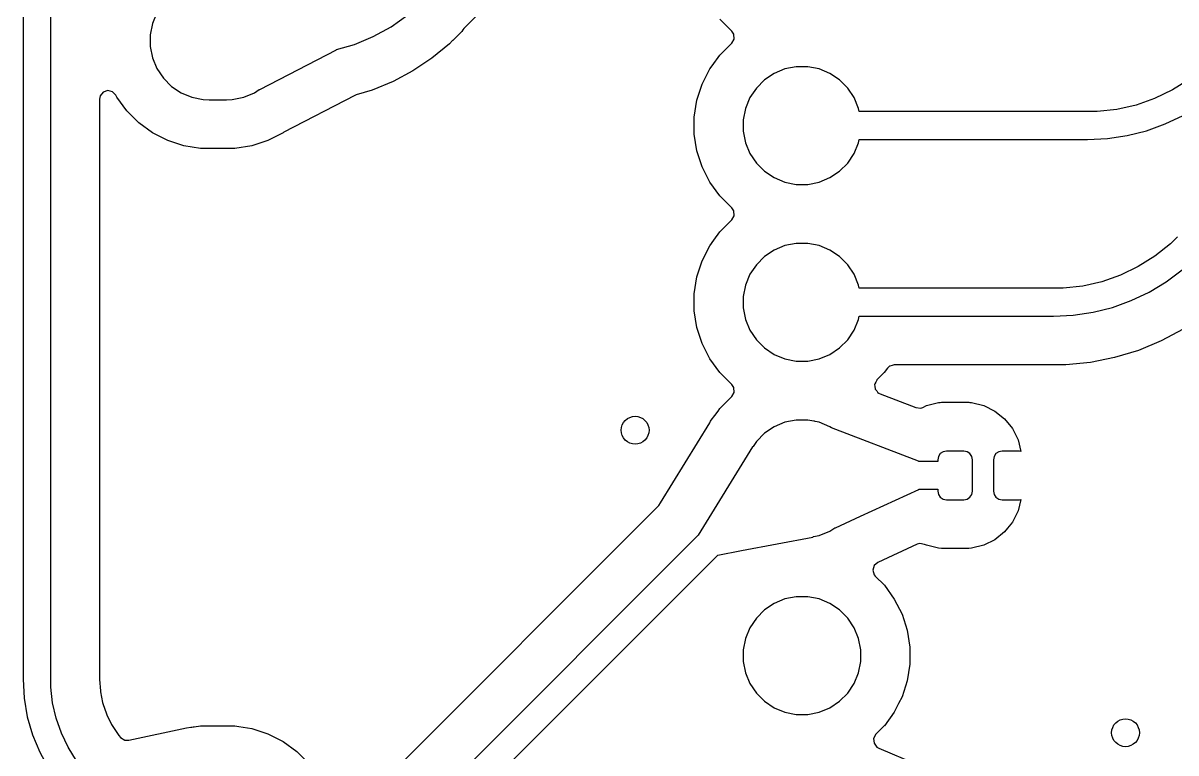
# Model space of a CAD drawing. Extents: x 86.9 to 125.9, y -129.9 to -70.9.
# Drawn here: x 87.6 to 104.18, y -97.34 to -86.85 of the extents above; entities that cross this region are included whole.
import ezdxf

# ---------------------------------------------------------------- set-up
doc = ezdxf.new("R2010")
doc.units = 0
doc.layers.add('BLACK', color=7, linetype='CONTINUOUS')

msp = doc.modelspace()

# ---------------------------------------------------------------- linework, layer by layer
at = {"layer": 'BLACK', "linetype": 'Continuous'}
for p, q in [((87.601, -81.989949), (87.601, -96.280757)), ((88.001, -96.280761), (88.001, -81.989949)), ((94.535305, -86.327847), (93.939068, -86.924083)), ((89.462601, -86.853258), (89.430093, -87.016685)), ((89.526367, -86.699313), (89.462601, -86.853258)), ((92.891848, -86.899282), (93.130928, -86.729635)), ((97.711685, -86.883423), (97.618345, -86.790083)), ((89.430093, -87.016685), (89.430093, -87.183315)), ((92.635277, -87.041093), (92.891848, -86.899282)), ((93.907571, -86.966928), (93.836517, -87.037982)), ((93.90758, -86.966915), (93.907571, -86.966928)), ((93.90759, -86.966905), (93.90758, -86.966915)), ((93.92367, -86.942838), (93.90759, -86.966905)), ((93.923844, -86.942579), (93.92367, -86.942838)), ((93.939068, -86.924083), (93.923844, -86.942579)), ((97.790581, -86.962319), (97.711685, -86.883423)), ((97.819082, -87.006666), (97.790581, -86.962319)), ((97.824066, -87.076358), (97.819082, -87.006666)), ((89.430093, -87.183315), (89.462601, -87.346742)), ((92.109365, -87.226777), (92.364441, -87.153285)), ((92.364441, -87.153285), (92.635277, -87.041093)), ((93.729713, -87.144746), (93.477967, -87.351362)), ((93.777496, -87.096959), (93.729713, -87.144746)), ((93.777947, -87.096552), (93.777496, -87.096959)), ((93.836517, -87.037982), (93.777947, -87.096552)), ((97.618344, -87.309918), (97.790581, -87.137681)), ((97.790581, -87.137681), (97.824066, -87.076358)), ((89.462601, -87.346742), (89.526367, -87.500687)), ((91.006526, -87.802433), (92.10698, -87.229619)), ((92.10698, -87.229619), (92.109365, -87.226777)), ((97.507069, -87.463076), (97.61834, -87.309923)), ((97.61834, -87.309923), (97.618344, -87.309918)), ((89.526367, -87.500687), (89.618941, -87.639234)), ((93.477967, -87.351362), (93.20718, -87.532308)), ((97.364096, -87.724815), (97.474894, -87.507361)), ((97.474894, -87.507361), (97.507069, -87.463076)), ((98.554258, -87.506601), (98.400313, -87.570367)), ((98.717685, -87.474093), (98.554258, -87.506601)), ((98.884315, -87.474093), (98.717685, -87.474093)), ((99.047742, -87.506601), (98.884315, -87.474093)), ((99.201687, -87.570367), (99.047742, -87.506601)), ((89.618941, -87.639234), (89.736766, -87.757059)), ((93.20718, -87.532308), (92.919961, -87.685839)), ((98.261766, -87.662941), (98.143941, -87.780766)), ((98.400313, -87.570367), (98.261766, -87.662941)), ((99.340234, -87.662941), (99.201687, -87.570367)), ((99.458059, -87.780766), (99.340234, -87.662941)), ((104.365014, -87.658305), (104.125283, -87.808938)), ((88.754056, -87.840286), (88.710603, -87.895)), ((88.820191, -87.817749), (88.754056, -87.840286)), ((88.888011, -87.834545), (88.820191, -87.817749)), ((88.935985, -87.885341), (88.888011, -87.834545)), ((89.736766, -87.757059), (89.875313, -87.849633)), ((90.926687, -87.849633), (90.997475, -87.802334)), ((90.997475, -87.802334), (91.000156, -87.803715)), ((91.000156, -87.803715), (91.006526, -87.802433)), ((92.619076, -87.810479), (92.390343, -87.879869)), ((92.919961, -87.685839), (92.619076, -87.810479)), ((97.288679, -87.956924), (97.364096, -87.724815)), ((98.143941, -87.780766), (98.051367, -87.919313)), ((99.550633, -87.919313), (99.458059, -87.780766)), ((104.125283, -87.808938), (103.870195, -87.931783)), ((88.710603, -87.895), (88.7015, -87.941635)), ((88.7015, -87.941635), (88.7015, -96.192079)), ((88.949894, -87.912639), (88.935985, -87.885341)), ((89.093345, -88.110083), (88.949894, -87.912639)), ((89.875313, -87.849633), (90.029258, -87.913399)), ((90.029258, -87.913399), (90.192685, -87.945907)), ((90.192685, -87.945907), (90.276, -87.95)), ((90.276, -87.95), (90.526, -87.95)), ((90.526, -87.95), (90.609315, -87.945907)), ((90.609315, -87.945907), (90.772742, -87.913399)), ((90.772742, -87.913399), (90.926687, -87.849633)), ((92.369096, -87.888535), (91.352595, -88.41765)), ((92.390343, -87.879869), (92.369096, -87.888535)), ((97.2505, -88.197973), (97.288679, -87.956924)), ((98.051367, -87.919313), (97.987601, -88.073258)), ((99.614399, -88.073258), (99.550633, -87.919313)), ((103.870195, -87.931783), (103.602956, -88.025294)), ((89.265917, -88.282655), (89.093345, -88.110083)), ((97.987601, -88.073258), (97.955093, -88.236685)), ((99.623697, -88.12), (99.614399, -88.073258)), ((102.904018, -88.12), (99.623697, -88.12)), ((103.045581, -88.119999), (102.904018, -88.12)), ((103.326928, -88.088297), (103.045581, -88.119999)), ((103.602956, -88.025294), (103.326928, -88.088297)), ((104.021749, -88.297664), (104.28086, -88.175113)), ((89.463361, -88.426106), (89.265917, -88.282655)), ((97.2505, -88.442027), (97.2505, -88.197973)), ((97.955093, -88.236685), (97.955093, -88.403315)), ((103.751874, -88.394228), (104.021749, -88.297664)), ((89.680815, -88.536904), (89.463361, -88.426106)), ((91.338639, -88.426106), (91.121185, -88.536904)), ((91.338645, -88.426102), (91.338639, -88.426106)), ((91.342788, -88.423563), (91.338645, -88.426102)), ((91.342858, -88.423675), (91.342788, -88.423563)), ((91.352595, -88.41765), (91.342858, -88.423675)), ((97.288679, -88.683076), (97.2505, -88.442027)), ((97.955093, -88.403315), (97.987601, -88.566742)), ((102.90402, -88.52), (103.190306, -88.505934)), ((103.190306, -88.505934), (103.473834, -88.463875)), ((103.473834, -88.463875), (103.751874, -88.394228)), ((89.912924, -88.612321), (89.680815, -88.536904)), ((90.153973, -88.6505), (89.912924, -88.612321)), ((90.153974, -88.6505), (90.153973, -88.6505)), ((90.648026, -88.6505), (90.153974, -88.6505)), ((90.648027, -88.6505), (90.648026, -88.6505)), ((90.889076, -88.612321), (90.648027, -88.6505)), ((91.121185, -88.536904), (90.889076, -88.612321)), ((97.987601, -88.566742), (98.051367, -88.720687)), ((99.550633, -88.720687), (99.614399, -88.566742)), ((99.614399, -88.566742), (99.623697, -88.52)), ((99.623697, -88.52), (102.904019, -88.52)), ((102.904019, -88.52), (102.90402, -88.519999)), ((102.90402, -88.519999), (102.90402, -88.52)), ((97.364096, -88.915185), (97.288679, -88.683076)), ((98.051367, -88.720687), (98.143941, -88.859234)), ((99.458059, -88.859234), (99.550633, -88.720687)), ((97.474894, -89.132639), (97.364096, -88.915185)), ((98.143941, -88.859234), (98.261766, -88.977059)), ((98.261766, -88.977059), (98.400313, -89.069633)), ((99.201687, -89.069633), (99.340234, -88.977059)), ((99.340234, -88.977059), (99.458059, -88.859234)), ((97.618345, -89.330083), (97.474894, -89.132639)), ((98.400313, -89.069633), (98.554258, -89.133399)), ((98.554258, -89.133399), (98.717685, -89.165907)), ((98.717685, -89.165907), (98.884315, -89.165907)), ((98.884315, -89.165907), (99.047742, -89.133399)), ((99.047742, -89.133399), (99.201687, -89.069633)), ((97.710288, -89.422026), (97.618345, -89.330083)), ((97.790581, -89.502319), (97.710288, -89.422026)), ((97.819082, -89.546666), (97.790581, -89.502319)), ((97.790581, -89.677681), (97.824066, -89.616358)), ((97.824066, -89.616358), (97.819082, -89.546666)), ((97.618344, -89.849918), (97.790581, -89.677681)), ((97.474894, -90.047361), (97.533476, -89.966729)), ((97.533476, -89.966729), (97.61834, -89.849923)), ((97.61834, -89.849923), (97.618344, -89.849918)), ((104.196472, -89.921678), (104.096371, -90.021778)), ((97.364096, -90.264815), (97.474894, -90.047361)), ((98.400313, -90.110367), (98.261766, -90.202941)), ((98.554258, -90.046601), (98.400313, -90.110367)), ((98.717685, -90.014093), (98.554258, -90.046601)), ((98.884315, -90.014093), (98.717685, -90.014093)), ((99.047742, -90.046601), (98.884315, -90.014093)), ((99.201687, -90.110367), (99.047742, -90.046601)), ((99.340234, -90.202941), (99.201687, -90.110367)), ((104.096371, -90.021778), (103.875014, -90.198305)), ((97.288679, -90.496924), (97.364096, -90.264815)), ((98.143941, -90.320766), (98.051367, -90.459313)), ((98.261766, -90.202941), (98.143941, -90.320766)), ((99.458059, -90.320766), (99.340234, -90.202941)), ((99.550633, -90.459313), (99.458059, -90.320766)), ((103.875014, -90.198305), (103.635283, -90.348938)), ((97.2505, -90.737973), (97.288679, -90.496924)), ((98.051367, -90.459313), (97.987601, -90.613258)), ((99.614399, -90.613258), (99.550633, -90.459313)), ((103.380195, -90.471783), (103.112956, -90.565294)), ((103.635283, -90.348938), (103.380195, -90.471783)), ((104.036711, -90.567756), (104.266935, -90.39701)), ((97.987601, -90.613258), (97.955093, -90.776685)), ((99.623697, -90.66), (99.614399, -90.613258)), ((102.414018, -90.66), (99.623697, -90.66)), ((102.555581, -90.659999), (102.414018, -90.66)), ((102.836928, -90.628297), (102.555581, -90.659999)), ((103.112956, -90.565294), (102.836928, -90.628297)), ((103.79086, -90.715113), (104.036711, -90.567756)), ((97.2505, -90.982027), (97.2505, -90.737973)), ((97.955093, -90.776685), (97.955093, -90.943315)), ((103.531749, -90.837664), (103.79086, -90.715113)), ((97.288679, -91.223076), (97.2505, -90.982027)), ((97.955093, -90.943315), (97.987601, -91.106742)), ((102.983834, -91.003875), (103.261874, -90.934228)), ((103.261874, -90.934228), (103.531749, -90.837664)), ((97.987601, -91.106742), (98.051367, -91.260687)), ((99.550633, -91.260687), (99.614399, -91.106742)), ((99.614399, -91.106742), (99.623697, -91.06)), ((99.623697, -91.06), (102.414019, -91.06)), ((102.414019, -91.06), (102.41402, -91.059999)), ((102.41402, -91.06), (102.700306, -91.045934)), ((102.41402, -91.059999), (102.41402, -91.06)), ((102.700306, -91.045934), (102.983834, -91.003875)), ((97.364096, -91.455185), (97.288679, -91.223076)), ((98.051367, -91.260687), (98.143941, -91.399234)), ((99.458059, -91.399234), (99.550633, -91.260687)), ((104.277969, -91.249036), (103.96418, -91.416761)), ((97.474894, -91.672639), (97.364096, -91.455185)), ((98.143941, -91.399234), (98.261766, -91.517059)), ((99.340234, -91.517059), (99.458059, -91.399234)), ((103.96418, -91.416761), (103.635462, -91.552921)), ((98.261766, -91.517059), (98.400313, -91.609633)), ((98.400313, -91.609633), (98.554258, -91.673399)), ((99.047742, -91.673399), (99.201687, -91.609633)), ((99.201687, -91.609633), (99.340234, -91.517059)), ((103.29498, -91.656207), (102.946015, -91.725622)), ((103.635462, -91.552921), (103.29498, -91.656207)), ((97.618345, -91.870083), (97.474894, -91.672639)), ((98.554258, -91.673399), (98.717685, -91.705907)), ((98.717685, -91.705907), (98.884315, -91.705907)), ((98.884315, -91.705907), (99.047742, -91.673399)), ((100.029901, -91.806431), (99.983655, -91.870083)), ((100.034187, -91.801657), (100.029901, -91.806431)), ((100.059414, -91.780185), (100.034187, -91.801657)), ((100.060281, -91.77993), (100.059414, -91.780185)), ((100.061264, -91.779018), (100.060281, -91.77993)), ((100.093972, -91.770037), (100.061264, -91.779018)), ((100.126453, -91.7605), (100.093972, -91.770037)), ((102.325334, -91.7605), (100.126453, -91.7605)), ((102.414025, -91.7605), (102.325334, -91.7605)), ((102.50271, -91.7605), (102.414025, -91.7605)), ((102.5127, -91.7605), (102.50271, -91.7605)), ((102.512712, -91.760499), (102.5127, -91.7605)), ((102.591926, -91.760499), (102.512712, -91.760499)), ((102.946015, -91.725622), (102.591926, -91.760499)), ((97.720684, -91.972422), (97.618345, -91.870083)), ((97.790581, -92.042319), (97.720684, -91.972422)), ((99.874647, -91.979344), (99.860957, -92.007974)), ((99.876872, -91.976866), (99.874647, -91.979344)), ((99.983655, -91.870083), (99.876872, -91.976866)), ((97.819082, -92.086666), (97.790581, -92.042319)), ((97.790581, -92.217681), (97.824066, -92.156358)), ((97.824066, -92.156358), (97.819082, -92.086666)), ((99.845993, -92.039268), (99.844506, -92.042378)), ((99.844506, -92.042378), (99.848467, -92.073856)), ((99.860957, -92.007974), (99.845747, -92.035829)), ((99.845747, -92.035829), (99.845993, -92.039268)), ((99.848467, -92.073856), (99.850731, -92.105521)), ((99.850731, -92.105521), (99.852798, -92.108281)), ((99.852798, -92.108281), (99.853228, -92.111701)), ((99.853228, -92.111701), (99.873584, -92.136047)), ((99.873584, -92.136047), (99.892603, -92.161454)), ((97.618342, -92.38992), (97.790581, -92.217681)), ((99.892603, -92.161454), (99.896734, -92.163736)), ((99.896734, -92.163736), (99.898044, -92.165304)), ((99.898044, -92.165304), (99.901561, -92.166404)), ((99.901561, -92.166404), (99.922407, -92.177925)), ((99.922407, -92.177925), (100.437819, -92.376121)), ((100.648546, -92.33092), (100.763898, -92.302234)), ((100.763897, -92.302234), (100.78809, -92.300593)), ((100.763898, -92.302234), (100.763897, -92.302234)), ((100.78809, -92.300593), (100.804216, -92.2995)), ((100.804216, -92.2995), (101.197784, -92.2995)), ((101.197784, -92.2995), (101.213911, -92.300593)), ((101.213911, -92.300593), (101.238103, -92.302234)), ((101.238103, -92.302234), (101.412351, -92.345567)), ((97.544746, -92.491151), (97.546603, -92.488662)), ((97.546603, -92.488662), (97.592604, -92.425347)), ((97.592604, -92.425347), (97.618342, -92.38992)), ((100.437819, -92.376121), (100.507457, -92.381809)), ((100.507457, -92.381809), (100.537419, -92.371471)), ((100.537419, -92.371471), (100.589648, -92.345568)), ((100.589648, -92.345568), (100.58965, -92.345567)), ((100.58965, -92.345567), (100.589651, -92.345567)), ((100.589651, -92.345567), (100.648546, -92.33092)), ((101.412351, -92.345567), (101.57321, -92.425346)), ((101.57321, -92.425346), (101.713159, -92.53784)), ((96.765554, -93.742439), (97.472576, -92.59191)), ((97.472576, -92.59191), (97.474894, -92.587361)), ((97.474894, -92.587361), (97.477993, -92.583096)), ((97.477993, -92.583096), (97.486819, -92.568733)), ((97.486819, -92.568733), (97.493436, -92.558176)), ((97.493436, -92.558176), (97.493668, -92.557813)), ((97.493668, -92.557813), (97.544746, -92.491151)), ((98.400313, -92.650367), (98.261766, -92.742941)), ((98.554258, -92.586601), (98.400313, -92.650367)), ((98.717685, -92.554093), (98.554258, -92.586601)), ((98.884315, -92.554093), (98.717685, -92.554093)), ((98.971894, -92.571513), (98.884315, -92.554093)), ((98.979776, -92.571312), (98.971894, -92.571513)), ((98.98931, -92.574977), (98.979776, -92.571312)), ((99.047742, -92.586601), (98.98931, -92.574977)), ((99.201687, -92.650367), (99.047742, -92.586601)), ((99.223822, -92.665156), (99.201687, -92.650367)), ((101.713159, -92.53784), (101.71316, -92.537841)), ((101.71316, -92.537841), (101.825654, -92.67779)), ((98.261766, -92.742941), (98.143941, -92.860766)), ((100.477169, -93.147116), (99.223822, -92.665156)), ((101.825654, -92.67779), (101.905433, -92.838649)), ((98.087896, -92.938107), (97.308155, -94.206969)), ((98.088128, -92.937744), (98.087896, -92.938107)), ((98.095568, -92.93276), (98.088128, -92.937744)), ((98.095805, -92.932806), (98.095568, -92.93276)), ((98.143941, -92.860766), (98.095805, -92.932806)), ((101.905433, -92.838649), (101.946577, -93.004092)), ((100.48124, -93.149762), (100.477169, -93.147116)), ((100.481339, -93.15), (100.48124, -93.149762)), ((100.751, -93.15), (100.481339, -93.15)), ((100.760515, -93.077165), (100.751, -93.125)), ((100.751, -93.125), (100.751, -93.15)), ((100.787612, -93.036612), (100.760515, -93.077165)), ((100.828165, -93.009515), (100.787612, -93.036612)), ((100.876, -93), (100.828165, -93.009515)), ((101.126, -93), (100.876, -93)), ((101.173835, -93.009515), (101.126, -93)), ((101.214388, -93.036612), (101.173835, -93.009515)), ((101.241485, -93.077165), (101.214388, -93.036612)), ((101.251, -93.125), (101.241485, -93.077165)), ((101.251, -93.575), (101.251, -93.125)), ((101.560515, -93.077165), (101.551, -93.125)), ((101.551, -93.125), (101.551, -93.575)), ((101.587612, -93.036612), (101.560515, -93.077165)), ((101.628165, -93.009515), (101.587612, -93.036612)), ((101.676, -93), (101.628165, -93.009515)), ((101.926, -93), (101.676, -93)), ((101.946577, -93.004092), (101.926, -93)), ((99.642961, -93.93683), (100.477853, -93.553131)), ((100.477853, -93.553131), (100.480754, -93.55)), ((100.480754, -93.55), (100.751, -93.55)), ((100.751, -93.55), (100.751, -93.575)), ((100.751, -93.575), (100.760515, -93.622835)), ((100.760515, -93.622835), (100.787612, -93.663388)), ((101.214388, -93.663388), (101.241485, -93.622835)), ((101.241485, -93.622835), (101.251, -93.575)), ((101.551, -93.575), (101.560515, -93.622835)), ((101.560515, -93.622835), (101.587612, -93.663388)), ((92.258569, -98.268931), (96.724133, -93.803367)), ((96.724133, -93.803367), (96.742098, -93.780608)), ((96.742098, -93.780608), (96.765554, -93.742439)), ((100.787612, -93.663388), (100.828165, -93.690485)), ((100.828165, -93.690485), (100.876, -93.7)), ((100.876, -93.7), (101.126, -93.7)), ((101.126, -93.7), (101.173835, -93.690485)), ((101.173835, -93.690485), (101.214388, -93.663388)), ((101.587612, -93.663388), (101.628165, -93.690485)), ((101.628165, -93.690485), (101.676, -93.7)), ((101.676, -93.7), (101.926, -93.7)), ((101.946577, -93.695907), (101.905433, -93.86135)), ((101.926, -93.7), (101.946577, -93.695907)), ((99.282296, -94.102585), (99.642961, -93.93683)), ((101.905433, -93.86135), (101.825654, -94.022209)), ((99.201687, -94.149633), (99.272984, -94.101994)), ((99.272984, -94.101994), (99.275139, -94.103431)), ((99.275139, -94.103431), (99.282296, -94.102585)), ((101.756454, -94.108297), (101.713159, -94.162159)), ((101.825654, -94.022209), (101.756454, -94.108297)), ((97.307579, -94.210579), (91.702349, -99.815808)), ((97.308155, -94.206969), (97.307579, -94.210579)), ((97.932212, -94.431508), (98.955262, -94.235878)), ((98.955262, -94.235878), (98.962745, -94.230958)), ((98.962745, -94.230958), (98.962886, -94.230278)), ((98.962886, -94.230278), (99.047742, -94.213399)), ((99.047742, -94.213399), (99.201687, -94.149633)), ((101.57321, -94.274653), (101.412349, -94.354433)), ((101.713159, -94.162159), (101.57321, -94.274653)), ((97.592249, -94.496517), (97.932212, -94.431508)), ((100.456047, -94.339591), (99.889811, -94.599822)), ((100.494119, -94.329023), (100.456047, -94.339591)), ((100.56292, -94.341175), (100.494119, -94.329023)), ((100.589651, -94.354433), (100.56292, -94.341175)), ((100.7639, -94.397766), (100.589651, -94.354433)), ((100.804216, -94.4005), (100.7639, -94.397766)), ((100.804218, -94.4005), (100.804216, -94.4005)), ((101.197782, -94.4005), (100.804218, -94.4005)), ((101.197784, -94.4005), (101.197782, -94.4005)), ((101.2381, -94.397766), (101.197784, -94.4005)), ((101.412349, -94.354433), (101.2381, -94.397766)), ((91.983254, -100.100589), (97.587978, -94.495865)), ((97.587978, -94.495865), (97.590053, -94.496725)), ((97.590053, -94.496725), (97.592249, -94.496517)), ((99.889811, -94.599822), (99.837117, -94.645702)), ((99.837117, -94.645702), (99.817593, -94.712789)), ((99.817593, -94.712789), (99.837438, -94.779781)), ((99.837438, -94.779781), (99.853911, -94.800173)), ((99.853911, -94.800173), (99.983662, -94.929924)), ((99.983662, -94.929924), (100.127104, -95.127357)), ((98.554258, -95.126601), (98.400313, -95.190367)), ((98.717685, -95.094093), (98.554258, -95.126601)), ((98.884315, -95.094093), (98.717685, -95.094093)), ((99.047742, -95.126601), (98.884315, -95.094093)), ((99.201687, -95.190367), (99.047742, -95.126601)), ((100.127104, -95.127357), (100.237903, -95.344812)), ((98.261766, -95.282941), (98.143941, -95.400766)), ((98.400313, -95.190367), (98.261766, -95.282941)), ((99.340234, -95.282941), (99.201687, -95.190367)), ((99.458059, -95.400766), (99.340234, -95.282941)), ((98.143941, -95.400766), (98.051367, -95.539313)), ((99.550633, -95.539313), (99.458059, -95.400766)), ((100.237903, -95.344812), (100.313322, -95.576927)), ((98.051367, -95.539313), (97.987601, -95.693258)), ((99.614399, -95.693258), (99.550633, -95.539313)), ((100.313322, -95.576927), (100.3515, -95.817973)), ((97.987601, -95.693258), (97.955093, -95.856685)), ((99.646907, -95.856685), (99.614399, -95.693258)), ((97.955093, -95.856685), (97.955093, -96.023315)), ((99.646907, -96.023315), (99.646907, -95.856685)), ((100.3515, -95.817973), (100.3515, -96.062026)), ((97.955093, -96.023315), (97.987601, -96.186742)), ((99.614399, -96.186742), (99.646907, -96.023315)), ((100.3515, -96.062026), (100.313322, -96.303072)), ((87.601, -96.280757), (87.616207, -96.551628)), ((88.000998, -96.394163), (88.001, -96.280765)), ((88.001, -96.280763), (88.001, -96.280761)), ((88.001, -96.280765), (88.001, -96.280763)), ((88.7015, -96.192079), (88.701501, -96.192085)), ((88.701501, -96.192085), (88.701501, -96.234145)), ((88.701501, -96.234145), (88.701501, -96.276712)), ((88.701501, -96.276712), (88.701501, -96.276713)), ((88.701501, -96.276713), (88.701766, -96.28482)), ((88.701766, -96.28482), (88.712248, -96.444794)), ((97.987601, -96.186742), (98.051367, -96.340687)), ((99.550633, -96.340687), (99.614399, -96.186742)), ((88.026388, -96.619534), (88.000998, -96.394163)), ((88.712248, -96.444794), (88.714365, -96.460877)), ((88.714365, -96.460877), (88.744845, -96.61412)), ((98.051367, -96.340687), (98.143941, -96.479234)), ((99.458059, -96.479234), (99.550633, -96.340687)), ((100.313321, -96.303076), (100.237904, -96.535185)), ((100.313322, -96.303074), (100.313321, -96.303076)), ((100.313322, -96.303072), (100.313322, -96.303074)), ((87.616207, -96.551628), (87.661648, -96.819093)), ((88.076852, -96.840645), (88.026388, -96.619534)), ((88.744845, -96.61412), (88.749043, -96.629788)), ((88.749043, -96.629788), (88.799264, -96.777737)), ((98.143941, -96.479234), (98.261766, -96.597059)), ((98.261766, -96.597059), (98.400313, -96.689633)), ((99.201687, -96.689633), (99.340234, -96.597059)), ((99.340234, -96.597059), (99.458059, -96.479234)), ((100.189702, -96.629788), (100.127104, -96.752642)), ((100.237904, -96.535185), (100.189702, -96.629788)), ((88.799264, -96.777737), (88.805471, -96.792722)), ((88.805471, -96.792722), (88.874577, -96.932859)), ((98.400313, -96.689633), (98.554258, -96.753399)), ((98.554258, -96.753399), (98.717685, -96.785907)), ((98.717685, -96.785907), (98.884315, -96.785907)), ((98.884315, -96.785907), (99.047742, -96.753399)), ((99.047742, -96.753399), (99.201687, -96.689633)), ((100.127104, -96.752642), (99.983661, -96.950076)), ((87.661648, -96.819093), (87.736749, -97.079788)), ((88.151756, -97.054716), (88.076852, -96.840645)), ((88.874577, -96.932859), (88.882688, -96.946906)), ((88.882688, -96.946906), (88.969486, -97.076809)), ((90.045243, -96.966721), (90.058762, -96.964579)), ((90.058762, -96.964579), (90.153969, -96.9495)), ((90.153969, -96.9495), (90.153973, -96.9495)), ((90.153973, -96.9495), (90.648027, -96.9495)), ((90.648027, -96.9495), (90.703907, -96.95835)), ((90.703907, -96.95835), (90.889073, -96.987678)), ((99.983657, -96.950081), (99.863662, -97.070076)), ((99.983661, -96.950076), (99.983657, -96.950081)), ((87.736749, -97.079788), (87.840568, -97.330435)), ((88.250158, -97.259053), (88.151756, -97.054716)), ((88.969486, -97.076809), (88.979359, -97.089677)), ((88.979359, -97.089677), (89.003107, -97.116757)), ((89.003107, -97.116757), (89.062108, -97.154182)), ((89.122283, -97.156254), (89.952472, -96.978606)), ((89.952472, -96.978606), (90.013959, -96.968267)), ((90.013959, -96.968267), (90.013967, -96.968266)), ((90.013967, -96.968266), (90.02604, -96.968248)), ((90.02604, -96.968248), (90.045243, -96.966721)), ((90.889073, -96.987678), (91.121188, -97.063097)), ((91.121188, -97.063097), (91.338643, -97.173896)), ((99.863662, -97.070076), (99.830177, -97.131399)), ((88.37082, -97.451088), (88.250158, -97.259053)), ((89.062108, -97.154182), (89.122283, -97.156254)), ((91.338643, -97.173896), (91.536077, -97.317339)), ((99.830177, -97.131399), (99.835161, -97.201091)), ((99.835161, -97.201091), (99.877033, -97.257024)), ((99.877033, -97.257024), (99.903491, -97.272152)), ((99.903491, -97.272152), (100.445972, -97.499075)), ((87.840568, -97.330435), (87.971798, -97.567882)), ((91.536077, -97.317339), (91.536082, -97.317343)), ((91.536082, -97.317343), (91.708657, -97.489918))]:
    msp.add_line(p, q, dxfattribs=at)
at = {"layer": 'BLACK'}
for centre in [(96.401, -92.7), (96.401, -92.7), (103.451, -97.05)]:
    msp.add_circle(centre, 0.2, dxfattribs=at)

doc.saveas('drawing.dxf')
